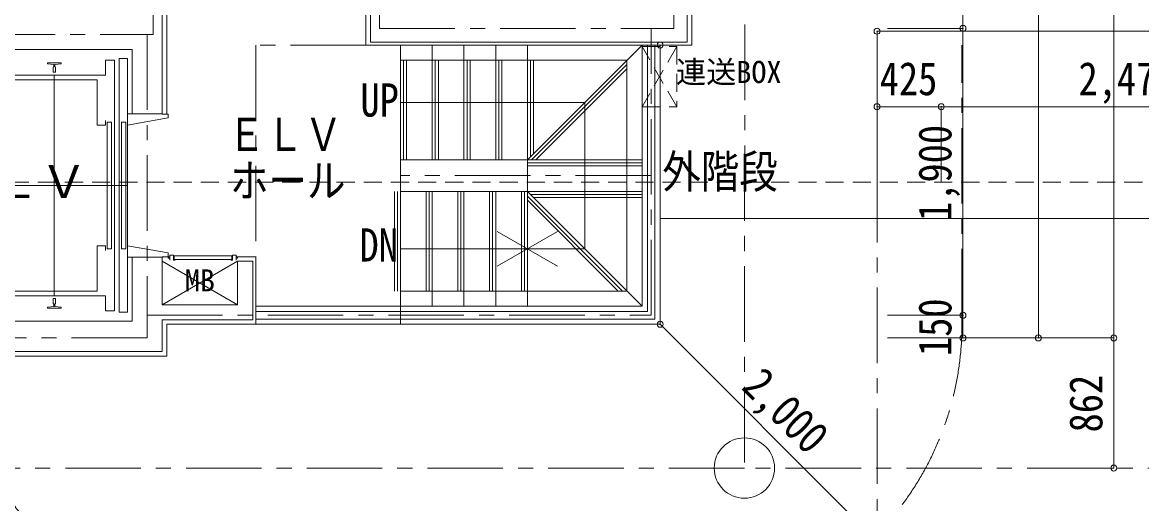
# Model space of a CAD drawing. Units: millimetres at full size. Extents: x -443943 to 462275, y -43546 to 79452.
# Drawn here: x -122785 to -115368, y -7199 to -4011 of the extents above; entities that cross this region are included whole.
import ezdxf
from ezdxf.enums import TextEntityAlignment as Align

# ---------------------------------------------------------------- set-up
doc = ezdxf.new("R2010")
doc.units = ezdxf.units.MM
doc.header["$LTSCALE"] = 100
doc.header["$PDMODE"] = 32
doc.header["$PDSIZE"] = 40
doc.linetypes.add('CHAIN1', pattern=[8, 5, -1, 1, -1])
doc.linetypes.add('DASHED1', pattern=[1.8, 1.2, -0.6])
for name, color, linetype, lineweight in [('4-1_通り芯', 4, 'Continuous', 9), ('4-2_躯体', 3, 'Continuous', 20), ('4-4_寸法', 7, 'Continuous', 15), ('4-B_E-PANL', 1, 'Continuous', 18), ('4-F__', 4, 'Continuous', 9)]:
    doc.layers.add(name, color=color, linetype=linetype, lineweight=lineweight)
doc.styles.add('ＭＳ ゴシック', font='')
doc.styles.get('ＭＳ ゴシック').set_extended_font_data('MS Gothic')

msp = doc.modelspace()

# ---------------------------------------------------------------- linework, layer by layer
at = {"layer": '4-1_通り芯', "linetype": 'CHAIN1'}
for p, q in [((-118468.2, 14545), (-118468.2, -4050.9)), ((-117983.5, 11974.1), (-118000, -6963.1)), ((-120418.2, -4050.9), (-120418.2, -2650.9)), ((-120418.2, -4050.9), (-118468.2, -4050.9)), ((-117120.7, -19068.1), (-117120.7, -4238.1)), ((-118618.2, -5025.9), (-120278.2, -5025.9))]:
    msp.add_line(p, q, dxfattribs=at)
at = {"layer": '4-1_通り芯', "color": 7, "lineweight": 15}
for p, q in [((-115551.9, -6963.1), (-115551.9, 11974.1)), ((-116051.9, 9609.1), (-116051.9, -6100.9)), ((-116551.9, -6100.9), (-116551.9, 8619.1)), ((-121828.2, -3675.9), (-121828.2, -4618.4)), ((-120508.2, -3675.9), (-120508.2, -4160.9)), ((-116551.9, -4050.9), (-117051.9, -4050.9)), ((-118348.2, -4160.9), (-120508.2, -4160.9)), ((-120278.2, -4910.9), (-120278.2, -4160.9)), ((-120068.2, -4920.9), (-120068.2, -4160.9)), ((-119858.2, -4160.9), (-119858.2, -4920.9)), ((-119648.2, -4920.9), (-119648.2, -4160.9)), ((-118558.2, -4160.9), (-118558.2, -6010.9)), ((-119058.2, -4540.9), (-120278.2, -4540.9)), ((-119438.2, -4920.9), (-118678.2, -4920.9)), ((-120278.2, -6010.9), (-120278.2, -5130.9)), ((-120068.2, -5130.9), (-120068.2, -5890.9)), ((-119858.2, -5890.9), (-119858.2, -5130.9)), ((-119648.2, -5130.9), (-119648.2, -5890.9)), ((-119438.2, -5130.9), (-118678.2, -5130.9)), ((-115116.7, -5309), (-118557.5, -5309)), ((-119238.2, -5626.4), (-119638.2, -5395.5)), ((-119638.2, -5626.4), (-119238.2, -5395.5)), ((-121238.2, -5890.9), (-118678.2, -5890.9)), ((-117051.9, -5950.9), (-116551.9, -5950.9)), ((-118558.2, -6010.9), (-121238.2, -6010.9)), ((-117051.9, -6100.9), (-115551.9, -6100.9)), ((-115551.9, -6963.1), (-116051.9, -6963.1))]:
    msp.add_line(p, q, dxfattribs=at)
at = {"layer": '4-1_通り芯', "color": 3, "lineweight": 20}
for p, q in [((-120478.2, -3705.9), (-120478.2, -4140.9)), ((-118378.2, -4140.9), (-120478.2, -4140.9)), ((-120278.2, -4920.9), (-119438.2, -4920.9)), ((-119438.2, -5130.9), (-119438.2, -4910.9))]:
    msp.add_line(p, q, dxfattribs=at)
at = {"layer": '4-1_通り芯', "color": 1}
msp.add_line((-121828.2, -3960.9), (-121828.2, -4260.9), dxfattribs=at)
at = {"layer": '4-1_通り芯'}
for p, q in [((-118643.2, -4160.9), (-118643.2, -5925.9)), ((-118593.2, -5975.9), (-118593.2, -4160.9)), ((-118778.2, -4260.9), (-120278.2, -4260.9)), ((-120258.2, -4260.9), (-120258.2, -4920.9)), ((-120238.2, -4260.9), (-120238.2, -4920.9)), ((-120048.2, -4260.9), (-120048.2, -4920.9)), ((-120028.2, -4920.9), (-120028.2, -4260.9)), ((-119838.2, -4920.9), (-119838.2, -4260.9)), ((-119818.2, -4260.9), (-119818.2, -4920.9)), ((-119628.2, -4260.9), (-119628.2, -4920.9)), ((-119608.2, -4920.9), (-119608.2, -4260.9)), ((-119418.2, -4260.9), (-119418.2, -4900.9)), ((-119409.9, -4920.9), (-118778.2, -4289.2)), ((-119398.2, -4260.9), (-119398.2, -4880.9)), ((-118778.2, -4260.9), (-118778.2, -5790.9)), ((-119381.6, -4920.9), (-118778.2, -4317.5)), ((-118678.2, -4940.9), (-119438.2, -4940.9)), ((-119438.2, -4960.9), (-118678.2, -4960.9)), ((-120318.2, -5790.9), (-120318.2, -5130.9)), ((-120298.2, -5130.9), (-120298.2, -5790.9)), ((-120108.2, -5130.9), (-120108.2, -5790.9)), ((-120088.2, -5790.9), (-120088.2, -5130.9)), ((-119898.2, -5790.9), (-119898.2, -5130.9)), ((-119878.2, -5130.9), (-119878.2, -5790.9)), ((-119688.2, -5130.9), (-119688.2, -5790.9)), ((-119668.2, -5790.9), (-119668.2, -5130.9)), ((-119478.2, -5790.9), (-119478.2, -5130.9)), ((-119458.2, -5790.9), (-119458.2, -5130.9)), ((-119438.2, -5161.3), (-118808.5, -5790.9)), ((-118836.8, -5790.9), (-119438.2, -5189.6)), ((-118678.2, -5150.9), (-119418.2, -5150.9)), ((-119398.2, -5170.9), (-118678.2, -5170.9)), ((-121358.2, -5593.5), (-121858.2, -5880.9)), ((-121358.2, -5880.9), (-121858.2, -5593.5)), ((-118778.2, -5790.9), (-120278.2, -5790.9)), ((-118643.2, -5925.9), (-121238.2, -5925.9)), ((-121238.2, -5975.9), (-118593.2, -5975.9))]:
    msp.add_line(p, q, dxfattribs=at)
at = {"layer": '4-1_通り芯', "color": 7, "linetype": 'DASHED1', "lineweight": 15}
msp.add_line((-118448.2, -4170.9), (-118448.2, -4570.9), dxfattribs=at)
at = {"layer": '4-1_通り芯', "color": 7, "lineweight": 18}
for p, q in [((-122573.2, -5821.9), (-122573.2, -4359.9)), ((-122088.2, -4615.9), (-122058.2, -4615.9)), ((-121818.2, -4618.4), (-121858.2, -4618.4)), ((-122088.2, -5565.9), (-122058.2, -5565.9)), ((-121828.2, -6010.9), (-121828.2, -6220.9)), ((-121238.2, -6010.9), (-121828.2, -6010.9))]:
    msp.add_line(p, q, dxfattribs=at)
at = {"layer": '4-1_通り芯', "color": 7, "lineweight": 15}
for points in [[(-121828.2, -6220.9), (-123988.2, -6220.9), (-123988.2, 2194.1), (-123918.2, 2194.1)], [(-118418.2, 2194.1), (-118348.2, 2194.1), (-118348.2, -4160.9)], [(-118678.2, -5890.9), (-118678.2, -4160.9), (-119438.2, -4920.9), (-119438.2, -4160.9)], [(-120278.2, -5510.9), (-119058.2, -5510.9), (-119058.2, -4540.9)], [(-118678.2, -5890.9), (-119438.2, -5130.9), (-119438.2, -5890.9)], [(-121808.2, -5586.5), (-121808.2, -5553.5), (-121783.2, -5553.5), (-121783.2, -5586.5), (-121773.2, -5586.5)], [(-121368.2, -5586.5), (-121368.2, -5553.5), (-121393.2, -5553.5), (-121393.2, -5586.5), (-121403.2, -5586.5)], [(-121808.2, -5573.5), (-121818.2, -5573.5), (-121818.2, -5563.5), (-121808.2, -5563.5)], [(-121368.2, -5563.5), (-121358.2, -5563.5), (-121358.2, -5573.5), (-121368.2, -5573.5)]]:
    msp.add_lwpolyline(points, dxfattribs=at)
at = {"layer": '4-1_通り芯', "color": 3, "lineweight": 20}
for points in [[(-121358.2, -5593.5), (-121258.2, -5593.5), (-121258.2, -5980.9), (-121858.2, -5980.9), (-121858.2, -6190.9), (-123958.2, -6190.9), (-123958.2, 2184.1), (-123918.2, 2184.1)], [(-118418.2, 2184.1), (-118378.2, 2184.1), (-118378.2, -4140.9)], [(-121927.7, -3705.9), (-121858.2, -3705.9), (-121858.2, -4615.9)], [(-121858.2, -4615.9), (-122058.2, -4615.9), (-122058.2, -4190.9), (-123758.2, -4190.9), (-123758.2, -5990.9), (-122058.2, -5990.9), (-122058.2, -5565.9), (-121858.2, -5565.9), (-121858.2, -5880.9), (-121358.2, -5880.9), (-121358.2, -5593.5)], [(-119438.2, -5130.9), (-120278.2, -5130.9), (-120278.2, -4910.9)]]:
    msp.add_lwpolyline(points, dxfattribs=at)
at = {"layer": '4-1_通り芯', "linetype": 'CHAIN1'}
for points in [[(-123868.2, -4090.9), (-121918.2, -4090.9), (-121918.2, -2650.9)], [(-121958.2, -5950.9), (-118618.2, -5950.9), (-118618.2, -4050.9)], [(-121958.2, -4090.9), (-121958.2, -6100.9), (-123868.2, -6100.9)], [(-120508.2, -4160.9), (-121238.2, -4160.9), (-121238.2, -5950.9)]]:
    msp.add_lwpolyline(points, dxfattribs=at)
at = {"layer": '4-1_通り芯', "color": 7, "linetype": 'DASHED1', "lineweight": 15}
msp.add_lwpolyline([(-118448.2, -4170.9), (-118678.2, -4570.9), (-118448.2, -4570.9), (-118678.2, -4170.9)], close=True, dxfattribs=at)
at = {"layer": '4-1_通り芯', "color": 7, "lineweight": 18}
for points in [[(-122233.2, -4359.9), (-122233.2, -4260.9), (-122173.2, -4260.9), (-122173.2, -5920.9), (-122233.2, -5920.9), (-122233.2, -5821.9), (-123418.2, -5821.9), (-123418.2, -4359.9)], [(-122581.1, -4340.9), (-122581.1, -4307.5), (-122576.2, -4305.9), (-122576.2, -4289.4), (-122617.7, -4285.4), (-122617.7, -4278.9), (-122528.7, -4278.9), (-122528.7, -4285.4), (-122570.2, -4289.4), (-122570.2, -4305.9), (-122565.2, -4307.5), (-122565.2, -4340.9)], [(-122143.2, -4250.9), (-122088.2, -4250.9), (-122088.2, -5930.9), (-122143.2, -5930.9)], [(-122223.2, -4670.9), (-122193.2, -4670.9), (-122193.2, -5510.9), (-122223.2, -5510.9)], [(-122098.2, -4670.9), (-122098.2, -5510.9), (-122128.2, -5510.9), (-122128.2, -4670.9)], [(-122581.1, -5840.9), (-122565.2, -5840.9), (-122565.2, -5874.3), (-122570.2, -5875.9), (-122570.2, -5892.4), (-122528.7, -5896.4), (-122528.7, -5902.9), (-122617.7, -5902.9), (-122617.7, -5896.4), (-122576.2, -5892.4), (-122576.2, -5875.9), (-122581.1, -5874.3)]]:
    msp.add_lwpolyline(points, close=True, dxfattribs=at)
for points in [[(-123388.2, -5790.9), (-123388.2, -4390.9), (-122288.2, -4390.9), (-122288.2, -4690.9), (-122233.2, -4690.9), (-122233.2, -4660.9)], [(-121818.2, -4618.4), (-121818.2, -4643.4), (-122088.2, -4690.9)], [(-122088.2, -5090.9), (-122173.2, -5090.9), (-123418.2, -5090.9)], [(-122233.2, -5520.9), (-122233.2, -5490.9), (-122288.2, -5490.9), (-122288.2, -5790.9), (-123388.2, -5790.9)], [(-121858.2, -5563.5), (-121818.2, -5563.5), (-121818.2, -5538.5), (-122088.2, -5490.9)], [(-121238.2, -6010.9), (-121238.2, -5563.5), (-121368.2, -5563.5)]]:
    msp.add_lwpolyline(points, dxfattribs=at)
at = {"layer": '4-1_通り芯', "color": 7, "lineweight": 15}
msp.add_lwpolyline([(-121397.2, -5582.5), (-121397.2, -5557.5), (-121779.2, -5557.5), (-121779.2, -5582.5)], close=True, dxfattribs=at)
at = {"layer": '4-1_通り芯', "color": 7}
for p in [(-116551.9, -4050.9), (-118558.2, -4160.9), (-116551.9, -5950.9), (-116551.9, -6100.9), (-116051.9, -6100.9), (-115551.9, -6100.9), (-115551.9, -6963.1)]:
    msp.add_point(p, dxfattribs=at)
at = {"layer": '4-2_躯体', "linetype": 'DASHED1'}
msp.add_line((-126282.4, -5069.3), (-86470.7, -5069.3), dxfattribs=at)
at = {"layer": '4-4_寸法'}
for p, q in [((-117120.7, -4069.3), (-110520.7, -4069.3)), ((-117120.7, -4069.3), (-117120.7, -4569.3)), ((-117120.7, -4569.3), (-116695.7, -4569.3)), ((-117120.7, -4569.3), (-117120.7, -5069.3)), ((-116695.7, -4569.3), (-116695.7, -5069.3)), ((-116695.7, -4569.3), (-114225.7, -4569.3))]:
    msp.add_line(p, q, dxfattribs=at)
for p in [(-117120.7, -4069.3), (-117120.7, -4569.3), (-116695.7, -4569.3)]:
    msp.add_point(p, dxfattribs=at)
at = {"layer": '4-B_E-PANL', "linetype": 'CHAIN1'}
msp.add_line((-116558.2, -6010.9), (-116558.2, -4160.9), dxfattribs=at)
at = {"layer": '4-B_E-PANL'}
msp.add_line((-118558.2, -6010.9), (-117144, -7425.2), dxfattribs=at)
at = {"layer": '4-B_E-PANL', "linetype": 'CHAIN1'}
for centre, start, end in [((-118558.2, -6010.9), 277.51621, 0), ((-121238.2, -6010.9), 186.02717, 270)]:
    msp.add_arc(centre, 2000, start, end, dxfattribs=at)
at = {"layer": '4-B_E-PANL'}
msp.add_point((-118558.2, -6010.9), dxfattribs=at)
at = {"layer": '4-F__', "linetype": 'CHAIN1'}
for p, q in [((-118000, -6963.1), (-124330.7, -6963.1)), ((-102826.8, -6963), (-118000, -6963.1))]:
    msp.add_line(p, q, dxfattribs=at)
at = {"layer": '4-F__'}
msp.add_circle((-118000, -6963.1), 200, dxfattribs=at)

# ---------------------------------------------------------------- texts
at = {"layer": '4-1_通り芯', "style": 'ＭＳ ゴシック'}
for s, p in [('連送BOX', (-118453.4, -4456.7)), ('MB', (-121708.2, -5837.2))]:
    msp.add_text(s, height=146.6, dxfattribs=at).set_placement(p, align=Align.BOTTOM_LEFT)
at = {"layer": '4-1_通り芯', "color": 7, "style": 'ＭＳ ゴシック'}
for s, width, p in [('UP', 0.85, (-120544.6, -4700.6)), ('ＥＬＶ', 0.85, (-121428, -4929.1)), ('外階段', 0.85, (-118543.9, -5175)), ('ＥＬＶ', 1.05, (-123298.2, -5240.9)), ('ホール', 0.85, (-121408.3, -5234.5)), ('DN', 0.85, (-120550.5, -5660.9))]:
    msp.add_text(s, height=219.9, dxfattribs=dict(at, width=width)).set_placement(p, align=Align.BOTTOM_LEFT)
at = {"layer": '4-1_通り芯', "color": 7, "style": 'ＭＳ ゴシック', "width": 0.85}
for s, p in [('1,900', (-116561.9, -5325.9)), ('150', (-116561.9, -6220.9)), ('862', (-115561.9, -6727))]:
    msp.add_text(s, height=219.9, rotation=90, dxfattribs=at).set_placement(p, align=Align.BOTTOM_LEFT)
at = {"layer": '4-4_寸法', "style": 'ＭＳ ゴシック', "width": 0.85}
for s, p in [('425', (-117103.2, -4559.3)), ('2,470', (-115785.7, -4559.3))]:
    msp.add_text(s, height=219.9, dxfattribs=at).set_placement(p, align=Align.BOTTOM_LEFT)
at = {"layer": '4-B_E-PANL', "style": 'ＭＳ ゴシック', "width": 0.85}
msp.add_text('2,000', height=219.9, rotation=315, dxfattribs=at).set_placement((-118073.8, -6481.2), align=Align.BOTTOM_LEFT)

doc.saveas('drawing.dxf')
